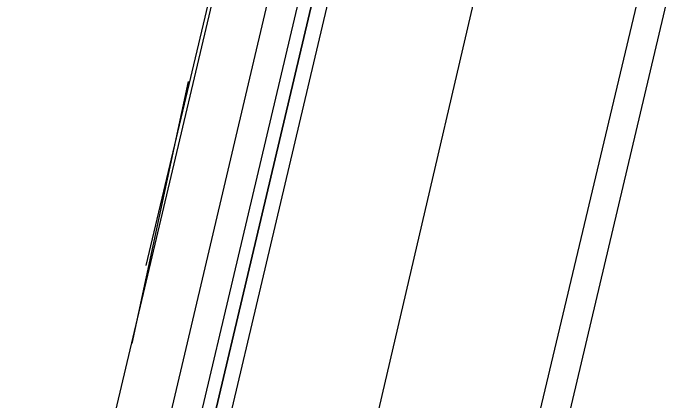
# Model space of a CAD drawing. Header units: feet. Extents: x -84 to 198, y -22 to 181.
# Drawn here: x 116.763 to 118.014, y 74.081 to 74.813 of the extents above; entities that cross this region are included whole.
import ezdxf

# ---------------------------------------------------------------- set-up
doc = ezdxf.new("R2010")
doc.units = ezdxf.units.FT
doc.layers.add('A-LINEA', color=7, linetype='CONTINUOUS')

msp = doc.modelspace()

# ---------------------------------------------------------------- linework, layer by layer
at = {"layer": 'A-LINEA'}
for p, q in [((121.84, 91.1111), (114.56, 60.2978)), ((117.5333, 76.5244), (117.0133, 74.3378)), ((117.2133, 75.1511), (115.5733, 68.2178)), ((116.8933, 73.3511), (117.28, 74.9911)), ((117.9733, 74.9778), (116.32, 68.0444)), ((117.0933, 74.6844), (116.9867, 74.1911))]:
    msp.add_line(p, q, dxfattribs=at)
for points in [[(117.68, 75.0444), (117.2667, 73.2711), (116.8933, 71.6844)], [(117, 73.3244), (117.4, 75.0178), (117.3867, 75.0311), (117.3733, 75.0311), (116.9733, 73.3378), (117.3733, 75.0311), (117.36, 75.0311), (117.3467, 75.0311), (116.9467, 73.3378)]]:
    msp.add_lwpolyline(points, dxfattribs=at)

doc.saveas('drawing.dxf')
